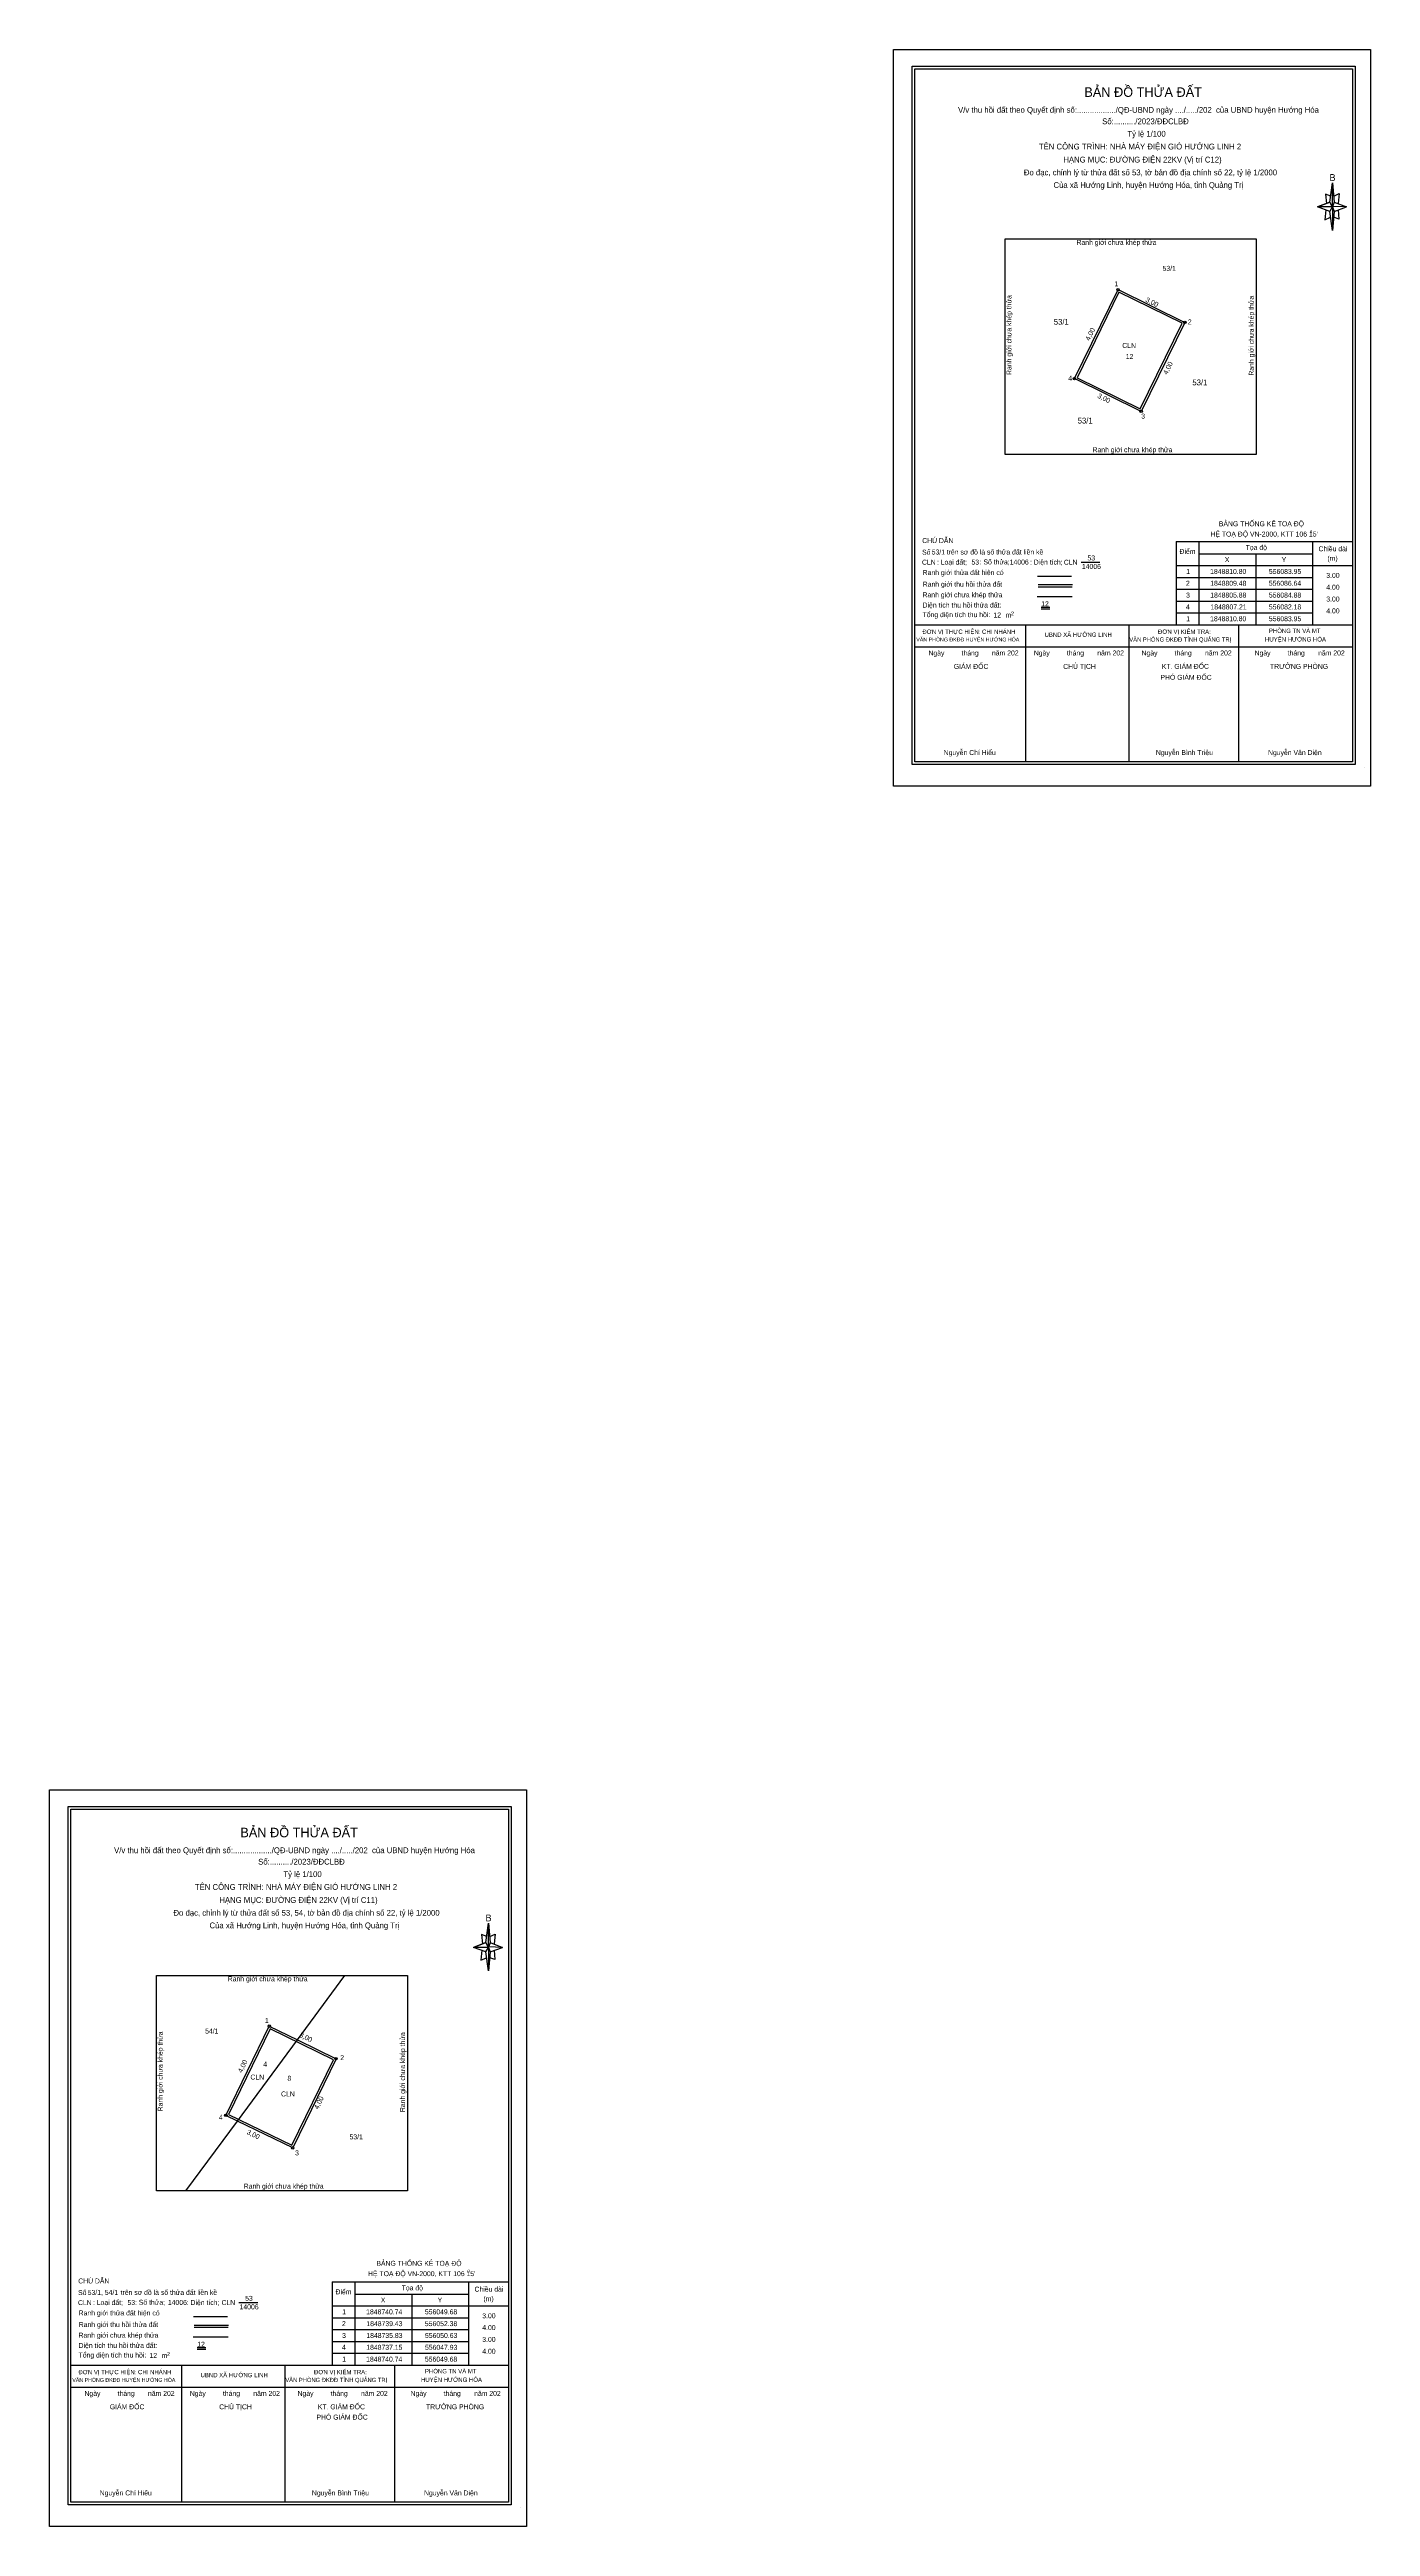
# Model space of a CAD drawing. Extents: x 554477 to 556972, y 1848154 to 1850269.
# Drawn here: x 556040.8 to 556094.1, y 1848720.6 to 1848820.5 of the extents above; entities that cross this region are included whole.
import ezdxf

# ---------------------------------------------------------------- set-up
doc = ezdxf.new("R2010")
doc.units = 0
for name, color, linetype in [('Level 10', 7, 'Continuous'), ('Level 13', 7, 'Continuous'), ('Level 16', 7, 'Continuous'), ('Level 18', 7, 'Continuous'), ('Level 2', 7, 'Continuous'), ('Level 21', 7, 'Continuous'), ('Level 23', 7, 'Continuous'), ('Level 27', 7, 'Continuous'), ('Level 5', 7, 'Continuous'), ('Level 55', 7, 'Continuous'), ('Level 56', 7, 'Continuous'), ('Level 6', 7, 'Continuous'), ('Level 67', 7, 'Continuous'), ('Level 68', 7, 'Continuous'), ('Level 73', 7, 'Continuous')]:
    doc.layers.add(name, color=color, linetype=linetype)

msp = doc.modelspace()

# ---------------------------------------------------------------- linework, layer by layer
at = {"layer": 'Level 10'}
for points in [[(556086.64, 1848809.475), (556084.878, 1848805.884), (556082.184, 1848807.206), (556083.946, 1848810.797), (556086.64, 1848809.475)], [(556048.398, 1848736.919), (556047.929, 1848737.147), (556049.681, 1848740.744), (556050.816, 1848740.191)], [(556050.816, 1848740.191), (556052.378, 1848739.43), (556050.626, 1848735.834), (556048.398, 1848736.919)]]:
    msp.add_lwpolyline(points, dxfattribs=at)
at = {"layer": 'Level 13'}
for points in [[(556082.456, 1848799.799), (556083.216, 1848799.799)], [(556048.454, 1848729.593), (556049.213, 1848729.593)]]:
    msp.add_lwpolyline(points, dxfattribs=at)
at = {"layer": 'Level 16'}
for p, q in [((556080.718, 1848798.896), (556082.101, 1848798.896)), ((556046.647, 1848728.689), (556048.03, 1848728.689))]:
    msp.add_line(p, q, dxfattribs=at)
for points in [[(556086.533, 1848809.438), (556083.983, 1848810.69), (556082.292, 1848807.242), (556084.841, 1848805.991), (556086.533, 1848809.438)], [(556082.088, 1848798.408), (556080.684, 1848798.408)], [(556052.271, 1848739.393), (556049.718, 1848740.637), (556048.036, 1848737.184), (556050.589, 1848735.941), (556052.271, 1848739.393)], [(556048.017, 1848728.201), (556046.613, 1848728.201)]]:
    msp.add_lwpolyline(points, dxfattribs=at)
at = {"layer": 'Level 2'}
for points in [[(556074.881, 1848820.481), (556094.137, 1848820.481), (556094.137, 1848790.769), (556074.881, 1848790.769)], [(556040.81, 1848750.274), (556060.065, 1848750.274), (556060.065, 1848720.563), (556040.81, 1848720.563)]]:
    msp.add_lwpolyline(points, close=True, dxfattribs=at)
at = {"layer": 'Level 21'}
for centre in [(556083.946, 1848810.797), (556086.64, 1848809.475), (556086.64, 1848809.475), (556082.184, 1848807.206), (556084.878, 1848805.884), (556049.681, 1848740.744), (556052.378, 1848739.43), (556052.378, 1848739.43), (556047.929, 1848737.147), (556050.626, 1848735.834)]:
    msp.add_circle(centre, 0.05, dxfattribs=at)
at = {"layer": 'Level 23'}
for p, q in [((556050.816, 1848740.191), (556052.738, 1848742.792)), ((556048.398, 1848736.919), (556050.816, 1848740.191)), ((556046.315, 1848734.101), (556048.398, 1848736.919))]:
    msp.add_line(p, q, dxfattribs=at)
at = {"layer": 'Level 27'}
for p, q in [((556093.407, 1848801.135), (556093.407, 1848797.28)), ((556093.407, 1848801.135), (556093.407, 1848797.28)), ((556086.296, 1848800.632), (556093.407, 1848800.632)), ((556086.296, 1848800.632), (556086.296, 1848797.28)), ((556087.213, 1848800.632), (556087.213, 1848797.28)), ((556087.213, 1848800.143), (556091.801, 1848800.143)), ((556089.507, 1848800.143), (556089.507, 1848797.28)), ((556091.801, 1848800.632), (556091.801, 1848797.28)), ((556086.296, 1848799.666), (556093.407, 1848799.666)), ((556086.296, 1848799.189), (556091.801, 1848799.189)), ((556086.296, 1848798.711), (556091.801, 1848798.711)), ((556086.296, 1848798.234), (556091.801, 1848798.234)), ((556086.296, 1848797.757), (556091.801, 1848797.757)), ((556086.296, 1848797.28), (556093.407, 1848797.28)), ((556086.296, 1848797.28), (556093.407, 1848797.28)), ((556052.225, 1848730.426), (556059.336, 1848730.426)), ((556052.225, 1848730.426), (556052.225, 1848727.074)), ((556053.142, 1848730.426), (556053.142, 1848727.074)), ((556057.73, 1848730.426), (556057.73, 1848727.074)), ((556059.336, 1848730.929), (556059.336, 1848727.074)), ((556059.336, 1848730.929), (556059.336, 1848727.074)), ((556052.225, 1848729.459), (556059.336, 1848729.459)), ((556053.142, 1848729.936), (556057.73, 1848729.936)), ((556055.436, 1848729.936), (556055.436, 1848727.074)), ((556052.225, 1848728.982), (556057.73, 1848728.982)), ((556052.225, 1848728.505), (556057.73, 1848728.505)), ((556052.225, 1848728.028), (556057.73, 1848728.028)), ((556052.225, 1848727.551), (556057.73, 1848727.551)), ((556052.225, 1848727.074), (556059.336, 1848727.074)), ((556052.225, 1848727.074), (556059.336, 1848727.074))]:
    msp.add_line(p, q, dxfattribs=at)
at = {"layer": 'Level 56'}
for points in [[(556079.394, 1848812.838), (556089.52, 1848812.838), (556089.52, 1848804.146), (556079.394, 1848804.146)], [(556045.13, 1848742.792), (556055.256, 1848742.792), (556055.256, 1848734.101), (556045.13, 1848734.101)]]:
    msp.add_lwpolyline(points, close=True, dxfattribs=at)
at = {"layer": 'Level 67'}
for p, q in [((556092.497, 1848814.329), (556092.596, 1848815.104)), ((556092.497, 1848814.329), (556092, 1848814.13)), ((556092, 1848814.13), (556092.497, 1848814.329)), ((556092.497, 1848813.952), (556092, 1848814.13)), ((556092.596, 1848814.13), (556092, 1848814.13)), ((556092.536, 1848814.568), (556092.318, 1848814.647)), ((556092.318, 1848814.647), (556092.358, 1848814.27)), ((556092.596, 1848814.13), (556092.497, 1848814.329)), ((556092.497, 1848814.329), (556092.675, 1848813.952)), ((556093.172, 1848814.13), (556092.596, 1848814.15)), ((556092.596, 1848814.15), (556092.596, 1848814.13)), ((556092.596, 1848814.13), (556092.675, 1848813.952)), ((556092.656, 1848814.568), (556092.874, 1848814.667)), ((556092.675, 1848814.329), (556093.172, 1848814.13)), ((556092.675, 1848813.952), (556093.172, 1848814.13)), ((556092.675, 1848813.952), (556093.172, 1848814.13)), ((556092.874, 1848814.667), (556092.834, 1848814.27)), ((556092.338, 1848814.011), (556092.298, 1848813.614)), ((556092.298, 1848813.614), (556092.517, 1848813.713)), ((556092.675, 1848813.952), (556092.596, 1848813.177)), ((556092.854, 1848813.634), (556092.656, 1848813.713)), ((556092.834, 1848814.011), (556092.854, 1848813.634)), ((556080.697, 1848799.243), (556082.072, 1848799.243)), ((556080.718, 1848798.803), (556082.093, 1848798.803)), ((556075.743, 1848797.28), (556093.407, 1848797.28)), ((556080.227, 1848791.752), (556080.227, 1848797.28)), ((556080.839, 1848797.988), (556081.188, 1848797.988)), ((556080.848, 1848797.917), (556081.19, 1848797.917)), ((556084.395, 1848791.752), (556084.395, 1848797.28)), ((556088.824, 1848791.752), (556088.824, 1848797.28)), ((556075.743, 1848796.387), (556093.407, 1848796.387)), ((556093.893, 1848791.537), (556093.893, 1848791.537)), ((556093.893, 1848791.537), (556093.893, 1848791.537)), ((556093.893, 1848791.537), (556093.893, 1848791.537)), ((556058.426, 1848744.123), (556057.929, 1848743.924)), ((556057.929, 1848743.924), (556058.426, 1848744.123)), ((556058.465, 1848744.361), (556058.247, 1848744.441)), ((556058.247, 1848744.441), (556058.287, 1848744.063)), ((556058.426, 1848744.123), (556058.525, 1848744.898)), ((556058.525, 1848743.924), (556058.426, 1848744.123)), ((556058.426, 1848744.123), (556058.604, 1848743.745)), ((556058.585, 1848744.361), (556058.803, 1848744.461)), ((556058.604, 1848744.123), (556059.101, 1848743.924)), ((556058.803, 1848744.461), (556058.763, 1848744.063)), ((556058.426, 1848743.745), (556057.929, 1848743.924)), ((556058.525, 1848743.924), (556057.929, 1848743.924)), ((556058.267, 1848743.805), (556058.227, 1848743.408)), ((556058.227, 1848743.408), (556058.445, 1848743.507)), ((556059.101, 1848743.924), (556058.525, 1848743.944)), ((556058.525, 1848743.944), (556058.525, 1848743.924)), ((556058.525, 1848743.924), (556058.604, 1848743.745)), ((556058.604, 1848743.745), (556058.525, 1848742.971)), ((556058.783, 1848743.428), (556058.585, 1848743.507)), ((556058.604, 1848743.745), (556059.101, 1848743.924)), ((556058.604, 1848743.745), (556059.101, 1848743.924)), ((556058.763, 1848743.805), (556058.783, 1848743.428)), ((556046.626, 1848729.037), (556048.001, 1848729.037)), ((556046.647, 1848728.596), (556048.022, 1848728.596)), ((556046.768, 1848727.781), (556047.117, 1848727.781)), ((556046.777, 1848727.711), (556047.119, 1848727.711)), ((556041.672, 1848727.074), (556059.336, 1848727.074)), ((556041.672, 1848726.181), (556059.336, 1848726.181)), ((556046.156, 1848721.546), (556046.156, 1848727.074)), ((556050.324, 1848721.546), (556050.324, 1848727.074)), ((556054.753, 1848721.546), (556054.753, 1848727.074)), ((556059.822, 1848721.331), (556059.822, 1848721.331)), ((556059.822, 1848721.331), (556059.822, 1848721.331)), ((556059.822, 1848721.331), (556059.822, 1848721.331))]:
    msp.add_line(p, q, dxfattribs=at)
for points in [[(556075.635, 1848819.809), (556093.516, 1848819.809), (556093.516, 1848791.637), (556075.635, 1848791.637)], [(556075.743, 1848819.701), (556093.407, 1848819.701), (556093.407, 1848791.745), (556075.743, 1848791.745)], [(556092.596, 1848815.104), (556092.675, 1848814.329), (556092.596, 1848814.13)], [(556092.596, 1848814.13), (556092.596, 1848813.177), (556092.497, 1848813.952)], [(556041.564, 1848749.603), (556059.445, 1848749.603), (556059.445, 1848721.43), (556041.564, 1848721.43)], [(556041.672, 1848749.495), (556059.336, 1848749.495), (556059.336, 1848721.539), (556041.672, 1848721.539)], [(556058.525, 1848744.898), (556058.604, 1848744.123), (556058.525, 1848743.924)], [(556058.525, 1848743.924), (556058.525, 1848742.971), (556058.426, 1848743.745)]]:
    msp.add_lwpolyline(points, close=True, dxfattribs=at)

# ---------------------------------------------------------------- texts
at = {"layer": 'Level 13'}
for s, height, p in [('53/1', 0.2339, (556081.35, 1848809.379)), ('53/1', 0.2339, (556086.945, 1848806.935)), ('53/1', 0.2339, (556082.315, 1848805.395)), ('53', 0.2, (556082.71, 1848799.871)), ('CLN', 0.2, (556081.757, 1848799.699)), ('14006', 0.2, (556082.486, 1848799.528)), ('CLN', 0.2, (556047.754, 1848729.493)), ('14006', 0.2, (556048.483, 1848729.321)), ('53', 0.2, (556048.708, 1848729.665))]:
    msp.add_text(s, height=height, dxfattribs=at).set_placement(p)
at = {"layer": 'Level 18'}
for p in [(556084.117, 1848808.444), (556048.921, 1848738.592), (556050.157, 1848737.91)]:
    msp.add_text('CLN', height=0.2, dxfattribs=at).set_placement(p)
at = {"layer": 'Level 21'}
for s, p in [('1', (556083.798, 1848810.931)), ('1', (556083.798, 1848810.931)), ('2', (556086.762, 1848809.393)), ('4', (556081.935, 1848807.121)), ('3', (556084.88, 1848805.594)), ('1', (556049.507, 1848740.871)), ('1', (556049.507, 1848740.871)), ('2', (556052.545, 1848739.373)), ('4', (556047.646, 1848736.968)), ('3', (556050.724, 1848735.532))]:
    msp.add_text(s, height=0.2, dxfattribs=at).set_placement(p)
at = {"layer": 'Level 27'}
for s, p in [('Điểm', (556086.427, 1848800.135)), ('Tọa độ', (556089.098, 1848800.294)), ('Chiều dài', (556092.038, 1848800.241)), ('(m)', (556092.397, 1848799.857)), ('2', (556086.687, 1848798.85)), ('1', (556086.699, 1848799.327)), ('1848810.80', (556087.664, 1848799.327)), ('1848809.48', (556087.667, 1848798.85)), ('X', (556088.256, 1848799.804)), ('556086.64', (556090.032, 1848798.85)), ('556083.95', (556090.036, 1848799.327)), ('Y', (556090.55, 1848799.804)), ('3.00', (556092.351, 1848799.168)), ('4', (556086.686, 1848797.896)), ('3', (556086.693, 1848798.373)), ('1848805.88', (556087.667, 1848798.373)), ('1848807.21', (556087.677, 1848797.896)), ('556084.88', (556090.035, 1848798.373)), ('556082.18', (556090.035, 1848797.896)), ('4.00', (556092.351, 1848798.691)), ('3.00', (556092.351, 1848798.214)), ('1', (556086.699, 1848797.419)), ('1848810.80', (556087.664, 1848797.419)), ('556083.95', (556090.036, 1848797.419)), ('4.00', (556092.351, 1848797.737)), ('Điểm', (556052.356, 1848729.929)), ('Tọa độ', (556055.027, 1848730.088)), ('Chiều dài', (556057.967, 1848730.035)), ('1', (556052.628, 1848729.121)), ('1848740.74', (556053.593, 1848729.121)), ('X', (556054.184, 1848729.598)), ('556049.68', (556055.964, 1848729.121)), ('Y', (556056.479, 1848729.598)), ('3.00', (556058.28, 1848728.962)), ('(m)', (556058.326, 1848729.651)), ('2', (556052.616, 1848728.644)), ('3', (556052.622, 1848728.167)), ('1848739.43', (556053.6, 1848728.644)), ('1848735.83', (556053.6, 1848728.167)), ('556052.38', (556055.964, 1848728.644)), ('556050.63', (556055.968, 1848728.167)), ('4.00', (556058.28, 1848728.485)), ('3.00', (556058.28, 1848728.008)), ('4', (556052.615, 1848727.69)), ('1', (556052.628, 1848727.212)), ('1848740.74', (556053.593, 1848727.212)), ('1848737.15', (556053.597, 1848727.69)), ('556049.68', (556055.964, 1848727.212)), ('556047.93', (556055.968, 1848727.69)), ('4.00', (556058.28, 1848727.531))]:
    msp.add_text(s, height=0.2, dxfattribs=at).set_placement(p)
at = {"layer": 'Level 5'}
for s, rotation, p in [('3,00', 333.86201, (556085.033, 1848810.32)), ('3,00', 333.86201, (556085.033, 1848810.32)), ('4,00', 63.86286, (556082.792, 1848808.713)), ('4,00', 63.86286, (556082.792, 1848808.713)), ('4,00', 63.86286, (556085.93, 1848807.347)), ('4,00', 63.86286, (556085.93, 1848807.347)), ('3,00', 333.86201, (556083.091, 1848806.446)), ('3,00', 333.86201, (556083.091, 1848806.446)), ('3,00', 334.02772, (556050.873, 1848740.322)), ('3,00', 334.02772, (556050.873, 1848740.322)), ('4,00', 64.02878, (556048.579, 1848738.843)), ('4,00', 64.02878, (556048.579, 1848738.843)), ('4,00', 64.02815, (556051.655, 1848737.371)), ('4,00', 64.02815, (556051.655, 1848737.371)), ('3,00', 334.02944, (556048.753, 1848736.406)), ('3,00', 334.02944, (556048.753, 1848736.406))]:
    msp.add_text(s, height=0.2, rotation=rotation, dxfattribs=at).set_placement(p)
for s, p in [('12', (556084.258, 1848807.998)), ('4', (556049.439, 1848739.111)), ('8', (556050.415, 1848738.544))]:
    msp.add_text(s, height=0.2, dxfattribs=at).set_placement(p)
at = {"layer": 'Level 55'}
for p in [(556079.643, 1848807.354), (556045.379, 1848737.309)]:
    msp.add_text('Ranh giới chưa khép thửa', height=0.2, rotation=90, dxfattribs=at).set_placement(p)
at = {"layer": 'Level 56'}
for p in [(556082.27, 1848812.6), (556082.916, 1848804.236), (556048.006, 1848742.555), (556048.652, 1848734.191)]:
    msp.add_text('Ranh giới chưa khép thửa', height=0.2, dxfattribs=at).set_placement(p)
for p in [(556089.425, 1848807.324), (556055.161, 1848737.278)]:
    msp.add_text('Ranh giới chưa khép thửa', height=0.2, rotation=90, dxfattribs=at).set_placement(p)
at = {"layer": 'Level 6'}
for s, p in [('12', (556084.258, 1848807.998)), ('4', (556049.439, 1848739.111)), ('8', (556050.415, 1848738.544))]:
    msp.add_text(s, height=0.2, dxfattribs=at).set_placement(p)
at = {"layer": 'Level 67'}
for s, height, p in [('BẢN ĐỒ THỬA ĐẤT', 0.38401, (556082.585, 1848818.571)), ('V/v thu hồi đất theo Quyết định số:................../QĐ-UBND ngày ..../...../202  của UBND huyện Hướng Hóa', 0.233918, (556077.487, 1848817.929)), ('Số:........../2023/ĐĐCLBĐ', 0.23392, (556083.305, 1848817.468)), ('Tỷ lệ 1/100', 0.23392, (556084.322, 1848816.966)), ('TÊN CÔNG TRÌNH: NHÀ MÁY ĐIỆN GIÓ HƯỚNG LINH 2', 0.23392, (556080.748, 1848816.45)), ('HẠNG MỤC: ĐƯỜNG ĐIỆN 22KV (Vị trí C12)', 0.23392, (556081.736, 1848815.923)), ('Đo đạc, chỉnh lý từ thửa đất số 53, tờ bản đồ địa chính số 22, tỷ lệ 1/2000', 0.23392, (556080.143, 1848815.406)), ('Của xã Hướng Linh, huyện Hướng Hóa, tỉnh Quảng Trị', 0.23392, (556081.34, 1848814.898)), ('B', 0.274, (556092.482, 1848815.181)), ("HỆ TOẠ ĐỘ VN-2000, KTT 106 15'", 0.2, (556087.676, 1848800.834)), ('BẢNG THỐNG KÊ TOẠ ĐỘ', 0.2, (556088.015, 1848801.25)), ('o', 0.139, (556091.683, 1848800.986)), ('CHÚ DẪN', 0.2, (556076.04, 1848800.572)), ('Ranh giới thửa đất hiện có', 0.2, (556076.058, 1848799.282)), ('Ranh giới thu hồi thửa đất', 0.2, (556076.062, 1848798.814)), ('Ranh giới chưa khép thửa', 0.2, (556076.054, 1848798.384)), ('Diện tích thu hồi thửa đất:', 0.2, (556076.054, 1848797.971)), ('ĐƠN VỊ THỰC HIỆN: CHI NHÁNH', 0.17544, (556076.048, 1848796.909)), ('Tổng diện tích thu hồi:', 0.2, (556076.054, 1848797.583)), ('ĐƠN VỊ KIỂM TRA:', 0.17544, (556085.558, 1848796.909)), ('PHÒNG TN VÀ MT', 0.17544, (556090.035, 1848796.945)), ('VĂN PHÒNG ĐKĐĐ HUYỆN HƯỚNG HÓA', 0.15409, (556075.801, 1848796.603)), ('Ngày         tháng       năm 202', 0.2, (556076.293, 1848796.038)), ('Ngày         tháng       năm 202', 0.2, (556080.545, 1848796.038)), ('UBND XÃ HƯỚNG LINH', 0.17544, (556080.978, 1848796.788)), ('VĂN PHÒNG ĐKĐĐ TỈNH QUẢNG TRỊ', 0.16963, (556084.401, 1848796.596)), ('Ngày         tháng       năm 202', 0.2, (556084.894, 1848796.038)), ('Ngày         tháng       năm 202', 0.2, (556089.458, 1848796.038)), ('HUYỆN HƯỚNG HÓA', 0.17544, (556089.878, 1848796.601)), ('GIÁM ĐỐC', 0.2, (556077.316, 1848795.496)), (' CHỦ TỊCH', 0.2, (556081.653, 1848795.496)), ('PHÓ GIÁM ĐỐC', 0.2, (556085.656, 1848795.055)), ('KT. GIÁM ĐỐC', 0.2, (556085.712, 1848795.496)), ('TRƯỞNG PHÒNG', 0.2, (556090.08, 1848795.496)), ('Nguyễn Chí Hiếu', 0.2, (556076.907, 1848792.022)), ('Nguyễn Bình Triệu', 0.2, (556085.473, 1848792.022)), ('Nguyễn Văn Diện', 0.2, (556090, 1848792.022)), ('BẢN ĐỒ THỬA ĐẤT', 0.38401, (556048.514, 1848748.365)), ('V/v thu hồi đất theo Quyết định số:................../QĐ-UBND ngày ..../...../202  của UBND huyện Hướng Hóa', 0.233918, (556043.416, 1848747.723)), ('Số:........../2023/ĐĐCLBĐ', 0.23392, (556049.234, 1848747.262)), ('TÊN CÔNG TRÌNH: NHÀ MÁY ĐIỆN GIÓ HƯỚNG LINH 2', 0.23392, (556046.677, 1848746.244)), ('Tỷ lệ 1/100', 0.23392, (556050.251, 1848746.76)), ('Đo đạc, chỉnh lý từ thửa đất số 53, 54, tờ bản đồ địa chính số 22, tỷ lệ 1/2000', 0.23392, (556045.813, 1848745.2)), ('HẠNG MỤC: ĐƯỜNG ĐIỆN 22KV (Vị trí C11)', 0.23392, (556047.665, 1848745.717)), ('B', 0.274, (556058.411, 1848744.975)), ('Của xã Hướng Linh, huyện Hướng Hóa, tỉnh Quảng Trị', 0.23392, (556047.269, 1848744.692)), ('BẢNG THỐNG KÊ TOẠ ĐỘ', 0.2, (556054.006, 1848731.078)), ('CHÚ DẪN', 0.2, (556041.969, 1848730.366)), ("HỆ TOẠ ĐỘ VN-2000, KTT 106 15'", 0.2, (556053.668, 1848730.661)), ('o', 0.139, (556057.674, 1848730.813)), ('Ranh giới thửa đất hiện có', 0.2, (556041.987, 1848729.076)), ('Ranh giới chưa khép thửa', 0.2, (556041.983, 1848728.178)), ('Ranh giới thu hồi thửa đất', 0.2, (556041.991, 1848728.608)), ('Tổng diện tích thu hồi:', 0.2, (556041.983, 1848727.377)), ('Diện tích thu hồi thửa đất:', 0.2, (556041.983, 1848727.765)), ('VĂN PHÒNG ĐKĐĐ HUYỆN HƯỚNG HÓA', 0.15409, (556041.73, 1848726.397)), ('ĐƠN VỊ THỰC HIỆN: CHI NHÁNH', 0.17544, (556041.977, 1848726.703)), ('UBND XÃ HƯỚNG LINH', 0.17544, (556046.907, 1848726.582)), ('VĂN PHÒNG ĐKĐĐ TỈNH QUẢNG TRỊ', 0.16963, (556050.33, 1848726.389)), ('ĐƠN VỊ KIỂM TRA:', 0.17544, (556051.487, 1848726.703)), ('HUYỆN HƯỚNG HÓA', 0.17544, (556055.807, 1848726.395)), ('PHÒNG TN VÀ MT', 0.17544, (556055.964, 1848726.739)), ('Ngày         tháng       năm 202', 0.2, (556042.222, 1848725.831)), ('GIÁM ĐỐC', 0.2, (556043.245, 1848725.29)), ('Ngày         tháng       năm 202', 0.2, (556046.474, 1848725.831)), (' CHỦ TỊCH', 0.2, (556047.582, 1848725.29)), ('Ngày         tháng       năm 202', 0.2, (556050.823, 1848725.831)), ('PHÓ GIÁM ĐỐC', 0.2, (556051.585, 1848724.873)), ('KT. GIÁM ĐỐC', 0.2, (556051.641, 1848725.29)), ('Ngày         tháng       năm 202', 0.2, (556055.387, 1848725.831)), ('TRƯỞNG PHÒNG', 0.2, (556056.009, 1848725.29)), ('Nguyễn Chí Hiếu', 0.2, (556042.836, 1848721.816)), ('Nguyễn Bình Triệu', 0.2, (556051.402, 1848721.816)), ('Nguyễn Văn Diện', 0.2, (556055.929, 1848721.816))]:
    msp.add_text(s, height=height, dxfattribs=at).set_placement(p)
at = {"layer": 'Level 68'}
for s, height, p in [('Số ', 0.2, (556076.035, 1848800.104)), ('53/1', 0.2, (556076.423, 1848800.111)), ('trên sơ đồ là số thửa đất liền kề', 0.2, (556077.031, 1848800.111)), ('CLN', 0.2, (556076.031, 1848799.7)), (': Loại đất;', 0.2, (556076.633, 1848799.703)), ('53', 0.2, (556078.028, 1848799.704)), (': Số thửa; ', 0.2, (556078.359, 1848799.711)), ('14006', 0.2, (556079.572, 1848799.706)), (' : Diện tích;', 0.2, (556080.314, 1848799.704)), ('12', 0.2, (556080.846, 1848798.022)), ('12', 0.2, (556078.915, 1848797.569)), ('m', 0.2, (556079.4, 1848797.569)), ('2', 0.15, (556079.627, 1848797.654)), ('Số ', 0.2, (556041.964, 1848729.897)), ('53/1, 54/1', 0.2, (556042.352, 1848729.905)), ('trên sơ đồ là số thửa đất liền kề', 0.2, (556043.681, 1848729.905)), ('CLN', 0.2, (556041.96, 1848729.494)), (': Loại đất;', 0.2, (556042.562, 1848729.497)), ('53', 0.2, (556043.957, 1848729.498)), (': Số thửa; ', 0.2, (556044.261, 1848729.505)), ('14006', 0.2, (556045.588, 1848729.499)), (' : Diện tích;', 0.2, (556046.272, 1848729.497)), ('12', 0.2, (556044.844, 1848727.363)), ('m', 0.2, (556045.329, 1848727.363)), ('2', 0.15, (556045.556, 1848727.447)), ('12', 0.2, (556046.775, 1848727.815))]:
    msp.add_text(s, height=height, dxfattribs=at).set_placement(p)
at = {"layer": 'Level 73'}
for s, p in [('53/1', (556085.743, 1848811.554)), ('54/1', (556047.092, 1848740.447)), ('53/1', (556052.922, 1848736.18))]:
    msp.add_text(s, height=0.2, dxfattribs=at).set_placement(p)

doc.saveas('drawing.dxf')
